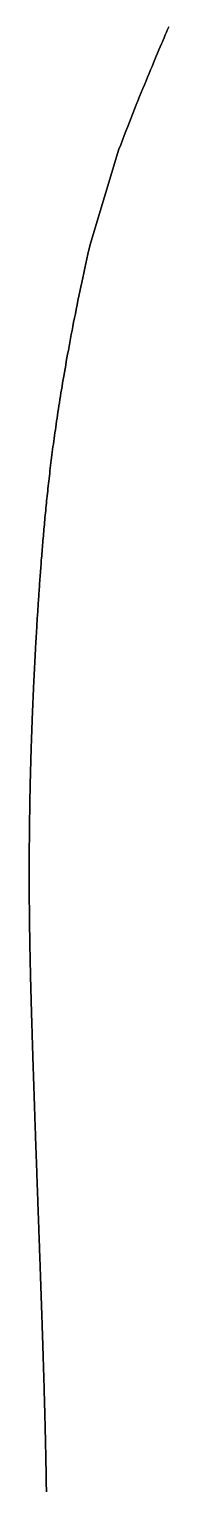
# Model space of a CAD drawing. Header units: inches. Extents: x 130170 to 284068, y 377793 to 804530.
# Drawn here: x 250456.2 to 250463.1, y 751564.3 to 751636.5 of the extents above; entities that cross this region are included whole.
import ezdxf

# ---------------------------------------------------------------- set-up
doc = ezdxf.new("R2010")
doc.units = ezdxf.units.IN
doc.header["$MEASUREMENT"] = 0
doc.layers.add('muni_il', color=7, linetype='Continuous')

msp = doc.modelspace()

# ---------------------------------------------------------------- linework, layer by layer
at = {"layer": 'muni_il'}
for points in [[(250463.139, 751636.64), (250463.082, 751636.508), (250463.024, 751636.373), (250462.966, 751636.236), (250462.906, 751636.095), (250462.845, 751635.951), (250462.823, 751635.9), (250462.782, 751635.804), (250462.719, 751635.654), (250462.654, 751635.501), (250462.588, 751635.344), (250462.521, 751635.184), (250462.452, 751635.02), (250462.382, 751634.853), (250462.311, 751634.683), (250462.239, 751634.509), (250462.166, 751634.331), (250462.091, 751634.15), (250462.015, 751633.965), (250461.937, 751633.777), (250461.859, 751633.585), (250461.78, 751633.39), (250461.699, 751633.192), (250461.617, 751632.99), (250461.535, 751632.784), (250461.451, 751632.576), (250461.367, 751632.364), (250461.282, 751632.15), (250461.196, 751631.933), (250461.11, 751631.714), (250461.023, 751631.492), (250460.937, 751631.268), (250460.85, 751631.043), (250460.764, 751630.817), (250460.678, 751630.59), (250459.253, 751625.893), (250459.145, 751625.42), (250459.091, 751625.184), (250459.039, 751624.949), (250458.988, 751624.715), (250458.937, 751624.482), (250458.887, 751624.251), (250458.838, 751624.021), (250458.79, 751623.794), (250458.743, 751623.568), (250458.697, 751623.344), (250458.652, 751623.123), (250458.608, 751622.904), (250458.564, 751622.687), (250458.522, 751622.473), (250458.48, 751622.262), (250458.439, 751622.052), (250458.399, 751621.846), (250458.36, 751621.642), (250458.322, 751621.441), (250458.285, 751621.242), (250458.248, 751621.046), (250458.212, 751620.852), (250458.177, 751620.661), (250458.143, 751620.473), (250458.11, 751620.287), (250458.077, 751620.104), (250458.045, 751619.923), (250458.013, 751619.744), (250457.983, 751619.568), (250457.953, 751619.394), (250457.924, 751619.222), (250457.895, 751619.053), (250457.867, 751618.885), (250457.84, 751618.72), (250457.813, 751618.557), (250457.787, 751618.395), (250457.761, 751618.236), (250457.736, 751618.078), (250457.712, 751617.922), (250457.688, 751617.768), (250457.664, 751617.616), (250457.641, 751617.465), (250457.619, 751617.316), (250457.597, 751617.168), (250457.575, 751617.022), (250457.554, 751616.877), (250457.534, 751616.733), (250457.513, 751616.591), (250457.493, 751616.45), (250457.474, 751616.311), (250457.455, 751616.172), (250457.437, 751616.035), (250457.418, 751615.898), (250457.4, 751615.763), (250457.383, 751615.629), (250457.366, 751615.495), (250457.349, 751615.363), (250457.332, 751615.232), (250457.316, 751615.101), (250457.3, 751614.971), (250457.284, 751614.842), (250457.269, 751614.714), (250457.254, 751614.587), (250457.239, 751614.46), (250457.225, 751614.335), (250457.21, 751614.209), (250457.196, 751614.085), (250457.183, 751613.961), (250457.169, 751613.838), (250457.156, 751613.716), (250457.143, 751613.594), (250457.13, 751613.472), (250457.117, 751613.352), (250457.105, 751613.232), (250457.092, 751613.112), (250457.081, 751612.993), (250457.069, 751612.875), (250457.057, 751612.757), (250457.046, 751612.64), (250457.034, 751612.523), (250457.023, 751612.407), (250457.012, 751612.292), (250457.002, 751612.177), (250456.991, 751612.062), (250456.981, 751611.948), (250456.971, 751611.835), (250456.96, 751611.722), (250456.951, 751611.609), (250456.941, 751611.497), (250456.931, 751611.386), (250456.922, 751611.275), (250456.912, 751611.165), (250456.903, 751611.055), (250456.894, 751610.946), (250456.885, 751610.837), (250456.876, 751610.729), (250456.868, 751610.622), (250456.859, 751610.514), (250456.851, 751610.408), (250456.842, 751610.302), (250456.834, 751610.196), (250456.826, 751610.092), (250456.818, 751609.987), (250456.81, 751609.883), (250456.802, 751609.78), (250456.795, 751609.677), (250456.787, 751609.575), (250456.78, 751609.473), (250456.773, 751609.372), (250456.765, 751609.271), (250456.758, 751609.171), (250456.751, 751609.071), (250456.744, 751608.973), (250456.737, 751608.874), (250456.73, 751608.776), (250456.724, 751608.679), (250456.717, 751608.582), (250456.711, 751608.485), (250456.704, 751608.389), (250456.698, 751608.294), (250456.692, 751608.199), (250456.686, 751608.105), (250456.679, 751608.011), (250456.673, 751607.918), (250456.667, 751607.825), (250456.662, 751607.732), (250456.656, 751607.64), (250456.65, 751607.549), (250456.644, 751607.458), (250456.639, 751607.368), (250456.633, 751607.278), (250456.628, 751607.188), (250456.622, 751607.099), (250456.617, 751607.01), (250456.612, 751606.922), (250456.606, 751606.834), (250456.601, 751606.747), (250456.596, 751606.66), (250456.591, 751606.573), (250456.586, 751606.487), (250456.581, 751606.401), (250456.576, 751606.316), (250456.571, 751606.231), (250456.567, 751606.147), (250456.562, 751606.062), (250456.557, 751605.978), (250456.553, 751605.895), (250456.548, 751605.811), (250456.544, 751605.729), (250456.539, 751605.646), (250456.535, 751605.564), (250456.53, 751605.482), (250456.526, 751605.4), (250456.522, 751605.318), (250456.518, 751605.237), (250456.513, 751605.156), (250456.509, 751605.076), (250456.505, 751604.995), (250456.501, 751604.915), (250456.497, 751604.835), (250456.493, 751604.755), (250456.489, 751604.676), (250456.485, 751604.597), (250456.481, 751604.517), (250456.477, 751604.439), (250456.474, 751604.36), (250456.47, 751604.281), (250456.466, 751604.203), (250456.462, 751604.125), (250456.459, 751604.046), (250456.455, 751603.968), (250456.452, 751603.891), (250456.448, 751603.813), (250456.445, 751603.735), (250456.441, 751603.658), (250456.438, 751603.581), (250456.434, 751603.503), (250456.431, 751603.426), (250456.428, 751603.349), (250456.424, 751603.272), (250456.421, 751603.195), (250456.418, 751603.118), (250456.415, 751603.042), (250456.411, 751602.965), (250456.408, 751602.888), (250456.405, 751602.812), (250456.402, 751602.735), (250456.399, 751602.659), (250456.396, 751602.582), (250456.393, 751602.506), (250456.39, 751602.43), (250456.387, 751602.354), (250456.384, 751602.277), (250456.381, 751602.201), (250456.379, 751602.125), (250456.376, 751602.049), (250456.373, 751601.972), (250456.37, 751601.896), (250456.368, 751601.82), (250456.365, 751601.744), (250456.362, 751601.668), (250456.36, 751601.592), (250456.357, 751601.516), (250456.354, 751601.44), (250456.352, 751601.364), (250456.349, 751601.288), (250456.347, 751601.212), (250456.345, 751601.136), (250456.342, 751601.06), (250456.34, 751600.984), (250456.337, 751600.908), (250456.335, 751600.832), (250456.333, 751600.756), (250456.331, 751600.68), (250456.328, 751600.605), (250456.326, 751600.529), (250456.324, 751600.453), (250456.322, 751600.377), (250456.32, 751600.301), (250456.318, 751600.226), (250456.316, 751600.15), (250456.314, 751600.074), (250456.311, 751599.999), (250456.31, 751599.923), (250456.308, 751599.848), (250456.306, 751599.772), (250456.304, 751599.696), (250456.302, 751599.621), (250456.3, 751599.546), (250456.298, 751599.47), (250456.297, 751599.395), (250456.295, 751599.32), (250456.293, 751599.245), (250456.292, 751599.17), (250456.29, 751599.095), (250456.288, 751599.02), (250456.287, 751598.945), (250456.285, 751598.87), (250456.284, 751598.795), (250456.282, 751598.721), (250456.281, 751598.646), (250456.279, 751598.572), (250456.278, 751598.498), (250456.276, 751598.423), (250456.275, 751598.349), (250456.274, 751598.275), (250456.273, 751598.201), (250456.271, 751598.127), (250456.27, 751598.054), (250456.269, 751597.98), (250456.268, 751597.907), (250456.267, 751597.833), (250456.266, 751597.76), (250456.265, 751597.687), (250456.263, 751597.614), (250456.262, 751597.541), (250456.261, 751597.468), (250456.26, 751597.396), (250456.259, 751597.323), (250456.259, 751597.251), (250456.258, 751597.179), (250456.257, 751597.107), (250456.256, 751597.035), (250456.255, 751596.964), (250456.255, 751596.892), (250456.254, 751596.821), (250456.253, 751596.75), (250456.252, 751596.679), (250456.252, 751596.608), (250456.251, 751596.537), (250456.25, 751596.467), (250456.25, 751596.397), (250456.249, 751596.327), (250456.249, 751596.257), (250456.248, 751596.187), (250456.248, 751596.118), (250456.247, 751596.048), (250456.247, 751595.979), (250456.247, 751595.91), (250456.246, 751595.841), (250456.246, 751595.773), (250456.246, 751595.704), (250456.245, 751595.636), (250456.245, 751595.568), (250456.245, 751595.501), (250456.244, 751595.433), (250456.244, 751595.366), (250456.244, 751595.298), (250456.244, 751595.231), (250456.244, 751595.165), (250456.244, 751595.098), (250456.244, 751595.032), (250456.244, 751594.965), (250456.244, 751594.899), (250456.244, 751594.834), (250456.244, 751594.768), (250456.244, 751594.703), (250456.244, 751594.638), (250456.244, 751594.573), (250456.244, 751594.508), (250456.244, 751594.443), (250456.244, 751594.379), (250456.244, 751594.315), (250456.244, 751594.251), (250456.245, 751594.187), (250456.245, 751594.124), (250456.245, 751594.06), (250456.245, 751593.997), (250456.246, 751593.934), (250456.246, 751593.871), (250456.246, 751593.809), (250456.247, 751593.746), (250456.247, 751593.684), (250456.247, 751593.622), (250456.248, 751593.56), (250456.248, 751593.499), (250456.248, 751593.437), (250456.249, 751593.376), (250456.249, 751593.315), (250456.25, 751593.254), (250456.251, 751593.193), (250456.251, 751593.132), (250456.252, 751593.072), (250456.252, 751593.012), (250456.253, 751592.952), (250456.253, 751592.892), (250456.254, 751592.832), (250456.255, 751592.772), (250456.255, 751592.713), (250456.256, 751592.654), (250456.257, 751592.595), (250456.257, 751592.536), (250456.258, 751592.477), (250456.259, 751592.418), (250456.259, 751592.36), (250456.26, 751592.301), (250456.261, 751592.243), (250456.262, 751592.185), (250456.263, 751592.127), (250456.263, 751592.069), (250456.264, 751592.011), (250456.265, 751591.954), (250456.266, 751591.896), (250456.267, 751591.839), (250456.268, 751591.782), (250456.269, 751591.725), (250456.27, 751591.668), (250456.27, 751591.611), (250456.271, 751591.554), (250456.272, 751591.497), (250456.273, 751591.441), (250456.274, 751591.384), (250456.275, 751591.328), (250456.276, 751591.271), (250456.277, 751591.215), (250456.278, 751591.159), (250456.279, 751591.103), (250456.281, 751591.047), (250456.282, 751590.991), (250456.283, 751590.935), (250456.284, 751590.879), (250456.285, 751590.824), (250456.286, 751590.768), (250456.287, 751590.712), (250456.288, 751590.657), (250456.289, 751590.601), (250456.291, 751590.546), (250456.292, 751590.49), (250456.293, 751590.435), (250456.294, 751590.38), (250456.295, 751590.324), (250456.297, 751590.269), (250456.298, 751590.214), (250456.299, 751590.159), (250456.3, 751590.104), (250456.302, 751590.048), (250456.303, 751589.993), (250456.304, 751589.938), (250456.306, 751589.883), (250456.307, 751589.828), (250456.308, 751589.773), (250456.309, 751589.718), (250456.311, 751589.663), (250456.312, 751589.608), (250456.314, 751589.553), (250456.315, 751589.498), (250456.316, 751589.442), (250456.318, 751589.387), (250456.319, 751589.332), (250456.32, 751589.277), (250456.322, 751589.222), (250456.323, 751589.167), (250456.325, 751589.112), (250456.326, 751589.056), (250456.328, 751589.001), (250456.329, 751588.946), (250456.331, 751588.89), (250456.332, 751588.835), (250456.334, 751588.78), (250456.335, 751588.724), (250456.337, 751588.669), (250456.338, 751588.613), (250456.34, 751588.558), (250456.341, 751588.502), (250456.343, 751588.447), (250456.344, 751588.391), (250456.346, 751588.335), (250456.347, 751588.279), (250456.349, 751588.223), (250456.351, 751588.167), (250456.352, 751588.111), (250456.354, 751588.055), (250456.355, 751587.999), (250456.357, 751587.943), (250456.359, 751587.887), (250456.36, 751587.83), (250456.362, 751587.774), (250456.364, 751587.718), (250456.365, 751587.661), (250456.367, 751587.604), (250456.369, 751587.548), (250456.37, 751587.491), (250456.372, 751587.434), (250456.374, 751587.377), (250456.375, 751587.32), (250456.377, 751587.263), (250456.379, 751587.206), (250456.381, 751587.148), (250456.382, 751587.091), (250456.384, 751587.034), (250456.386, 751586.976), (250456.388, 751586.918), (250456.389, 751586.861), (250456.391, 751586.803), (250456.393, 751586.745), (250456.395, 751586.687), (250456.397, 751586.629), (250456.398, 751586.571), (250456.4, 751586.513), (250456.402, 751586.454), (250456.404, 751586.396), (250456.406, 751586.337), (250456.408, 751586.279), (250456.409, 751586.22), (250456.411, 751586.161), (250456.413, 751586.102), (250456.415, 751586.043), (250456.417, 751585.984), (250456.419, 751585.925), (250456.421, 751585.866), (250456.423, 751585.806), (250456.424, 751585.747), (250456.426, 751585.687), (250456.428, 751585.628), (250456.43, 751585.568), (250456.432, 751585.508), (250456.434, 751585.448), (250456.436, 751585.388), (250456.438, 751585.328), (250456.44, 751585.268), (250456.442, 751585.207), (250456.444, 751585.147), (250456.446, 751585.086), (250456.448, 751585.026), (250456.45, 751584.965), (250456.452, 751584.904), (250456.454, 751584.843), (250456.456, 751584.783), (250456.458, 751584.721), (250456.46, 751584.66), (250456.462, 751584.599), (250456.464, 751584.538), (250456.466, 751584.477), (250456.468, 751584.415), (250456.47, 751584.354), (250456.472, 751584.292), (250456.474, 751584.23), (250456.476, 751584.168), (250456.478, 751584.107), (250456.48, 751584.045), (250456.482, 751583.983), (250456.485, 751583.921), (250456.487, 751583.859), (250456.489, 751583.796), (250456.491, 751583.734), (250456.493, 751583.672), (250456.495, 751583.609), (250456.497, 751583.547), (250456.499, 751583.484), (250456.502, 751583.422), (250456.504, 751583.359), (250456.506, 751583.296), (250456.508, 751583.234), (250456.51, 751583.171), (250456.512, 751583.108), (250456.514, 751583.045), (250456.516, 751582.982), (250456.519, 751582.919), (250456.521, 751582.856), (250456.523, 751582.793), (250456.525, 751582.729), (250456.527, 751582.666), (250456.529, 751582.603), (250456.532, 751582.54), (250456.534, 751582.476), (250456.536, 751582.413), (250456.538, 751582.349), (250456.54, 751582.286), (250456.543, 751582.222), (250456.545, 751582.159), (250456.547, 751582.095), (250456.549, 751582.032), (250456.551, 751581.968), (250456.554, 751581.904), (250456.556, 751581.841), (250456.558, 751581.777), (250456.56, 751581.713), (250456.562, 751581.65), (250456.565, 751581.586), (250456.567, 751581.522), (250456.569, 751581.458), (250456.571, 751581.395), (250456.574, 751581.331), (250456.576, 751581.267), (250456.578, 751581.203), (250456.58, 751581.139), (250456.582, 751581.075), (250456.585, 751581.011), (250456.587, 751580.948), (250456.589, 751580.884), (250456.592, 751580.82), (250456.594, 751580.756), (250456.596, 751580.692), (250456.598, 751580.629), (250456.601, 751580.565), (250456.603, 751580.501), (250456.605, 751580.437), (250456.607, 751580.373), (250456.61, 751580.309), (250456.612, 751580.246), (250456.614, 751580.182), (250456.616, 751580.118), (250456.618, 751580.055), (250456.621, 751579.991), (250456.623, 751579.927), (250456.625, 751579.864), (250456.628, 751579.8), (250456.63, 751579.736), (250456.632, 751579.673), (250456.634, 751579.609), (250456.637, 751579.546), (250456.639, 751579.482), (250456.641, 751579.419), (250456.643, 751579.355), (250456.646, 751579.292), (250456.648, 751579.228), (250456.65, 751579.165), (250456.652, 751579.102), (250456.655, 751579.038), (250456.657, 751578.975), (250456.659, 751578.912), (250456.661, 751578.849), (250456.664, 751578.786), (250456.666, 751578.723), (250456.668, 751578.66), (250456.671, 751578.597), (250456.673, 751578.534), (250456.675, 751578.471), (250456.677, 751578.408), (250456.679, 751578.345), (250456.682, 751578.282), (250456.684, 751578.22), (250456.686, 751578.157), (250456.689, 751578.094), (250456.691, 751578.032), (250456.693, 751577.969), (250456.695, 751577.907), (250456.697, 751577.844), (250456.7, 751577.782), (250456.702, 751577.719), (250456.704, 751577.657), (250456.706, 751577.595), (250456.709, 751577.533), (250456.711, 751577.47), (250456.713, 751577.408), (250456.715, 751577.346), (250456.718, 751577.284), (250456.72, 751577.222), (250456.722, 751577.16), (250456.724, 751577.099), (250456.726, 751577.037), (250456.729, 751576.975), (250456.731, 751576.913), (250456.733, 751576.852), (250456.735, 751576.79), (250456.737, 751576.728), (250456.74, 751576.667), (250456.742, 751576.605), (250456.744, 751576.544), (250456.746, 751576.483), (250456.748, 751576.421), (250456.751, 751576.36), (250456.753, 751576.299), (250456.755, 751576.238), (250456.757, 751576.177), (250456.759, 751576.116), (250456.761, 751576.054), (250456.764, 751575.994), (250456.766, 751575.933), (250456.768, 751575.872), (250456.77, 751575.811), (250456.772, 751575.75), (250456.774, 751575.689), (250456.777, 751575.628), (250456.779, 751575.568), (250456.781, 751575.507), (250456.783, 751575.447), (250456.785, 751575.386), (250456.787, 751575.326), (250456.789, 751575.265), (250456.792, 751575.205), (250456.794, 751575.144), (250456.796, 751575.084), (250456.798, 751575.024), (250456.8, 751574.964), (250456.802, 751574.903), (250456.804, 751574.843), (250456.806, 751574.783), (250456.809, 751574.723), (250456.811, 751574.663), (250456.813, 751574.603), (250456.815, 751574.543), (250456.817, 751574.483), (250456.819, 751574.423), (250456.821, 751574.363), (250456.823, 751574.303), (250456.825, 751574.243), (250456.827, 751574.183), (250456.829, 751574.124), (250456.831, 751574.064), (250456.833, 751574.004), (250456.836, 751573.944), (250456.838, 751573.885), (250456.84, 751573.825), (250456.842, 751573.765), (250456.844, 751573.706), (250456.846, 751573.646), (250456.848, 751573.587), (250456.85, 751573.527), (250456.852, 751573.468), (250456.854, 751573.408), (250456.856, 751573.349), (250456.858, 751573.289), (250456.86, 751573.23), (250456.862, 751573.171), (250456.864, 751573.111), (250456.866, 751573.052), (250456.868, 751572.992), (250456.87, 751572.933), (250456.872, 751572.874), (250456.874, 751572.815), (250456.876, 751572.755), (250456.878, 751572.696), (250456.88, 751572.637), (250456.882, 751572.578), (250456.884, 751572.518), (250456.886, 751572.459), (250456.888, 751572.4), (250456.889, 751572.341), (250456.891, 751572.282), (250456.893, 751572.223), (250456.895, 751572.164), (250456.897, 751572.104), (250456.899, 751572.045), (250456.901, 751571.986), (250456.903, 751571.927), (250456.905, 751571.868), (250456.907, 751571.809), (250456.909, 751571.75), (250456.911, 751571.691), (250456.912, 751571.632), (250456.914, 751571.573), (250456.916, 751571.514), (250456.918, 751571.455), (250456.92, 751571.396), (250456.922, 751571.337), (250456.924, 751571.278), (250456.926, 751571.219), (250456.927, 751571.16), (250456.929, 751571.101), (250456.931, 751571.043), (250456.933, 751570.984), (250456.935, 751570.925), (250456.937, 751570.866), (250456.938, 751570.807), (250456.94, 751570.748), (250456.942, 751570.689), (250456.944, 751570.63), (250456.946, 751570.572), (250456.947, 751570.513), (250456.949, 751570.454), (250456.951, 751570.395), (250456.953, 751570.337), (250456.954, 751570.278), (250456.956, 751570.219), (250456.958, 751570.161), (250456.96, 751570.102), (250456.962, 751570.043), (250456.963, 751569.985), (250456.965, 751569.926), (250456.967, 751569.867), (250456.968, 751569.809), (250456.97, 751569.75), (250456.972, 751569.692), (250456.974, 751569.633), (250456.975, 751569.575), (250456.977, 751569.516), (250456.979, 751569.458), (250456.98, 751569.399), (250456.982, 751569.341), (250456.984, 751569.282), (250456.985, 751569.224), (250456.987, 751569.166), (250456.989, 751569.107), (250456.99, 751569.049), (250456.992, 751568.991), (250456.993, 751568.932), (250456.995, 751568.874), (250456.997, 751568.816), (250456.998, 751568.758), (250457, 751568.7), (250457.001, 751568.642), (250457.003, 751568.584), (250457.004, 751568.526), (250457.006, 751568.468), (250457.008, 751568.41), (250457.009, 751568.352), (250457.01, 751568.294), (250457.012, 751568.236), (250457.014, 751568.178), (250457.015, 751568.121), (250457.017, 751568.063), (250457.018, 751568.005), (250457.02, 751567.948), (250457.021, 751567.89), (250457.022, 751567.833), (250457.024, 751567.775), (250457.025, 751567.718), (250457.027, 751567.66), (250457.028, 751567.603), (250457.03, 751567.546), (250457.031, 751567.489), (250457.032, 751567.431), (250457.034, 751567.374), (250457.035, 751567.317), (250457.036, 751567.26), (250457.038, 751567.203), (250457.039, 751567.147), (250457.041, 751567.09), (250457.042, 751567.033), (250457.043, 751566.976), (250457.044, 751566.92), (250457.046, 751566.863), (250457.047, 751566.807), (250457.048, 751566.75), (250457.049, 751566.694), (250457.051, 751566.637), (250457.052, 751566.581), (250457.053, 751566.525), (250457.054, 751566.469), (250457.056, 751566.413), (250457.057, 751566.357), (250457.058, 751566.301), (250457.059, 751566.245), (250457.06, 751566.19), (250457.061, 751566.134), (250457.062, 751566.079), (250457.064, 751566.023), (250457.065, 751565.968), (250457.066, 751565.912), (250457.067, 751565.857), (250457.068, 751565.802), (250457.069, 751565.747), (250457.07, 751565.692), (250457.071, 751565.637), (250457.072, 751565.583), (250457.073, 751565.528), (250457.074, 751565.473), (250457.075, 751565.419), (250457.076, 751565.364), (250457.077, 751565.31), (250457.078, 751565.256), (250457.079, 751565.202), (250457.08, 751565.148), (250457.081, 751565.094), (250457.082, 751565.04), (250457.082, 751564.986), (250457.083, 751564.933), (250457.084, 751564.879), (250457.085, 751564.826), (250457.086, 751564.772), (250457.087, 751564.719), (250457.087, 751564.666), (250457.088, 751564.613), (250457.089, 751564.56), (250457.09, 751564.507), (250457.09, 751564.455), (250457.091, 751564.402), (250457.092, 751564.35), (250457.092, 751564.297)], [(250457.092, 751564.297), (250457.092, 751564.35), (250457.091, 751564.402), (250457.09, 751564.455), (250457.09, 751564.507), (250457.089, 751564.56), (250457.088, 751564.613), (250457.087, 751564.666), (250457.087, 751564.719), (250457.086, 751564.772), (250457.085, 751564.826), (250457.084, 751564.879), (250457.083, 751564.933), (250457.082, 751564.986), (250457.082, 751565.04), (250457.081, 751565.094), (250457.08, 751565.148), (250457.079, 751565.202), (250457.078, 751565.256), (250457.077, 751565.31), (250457.076, 751565.364), (250457.075, 751565.419), (250457.074, 751565.473), (250457.073, 751565.528), (250457.072, 751565.583), (250457.071, 751565.637), (250457.07, 751565.692), (250457.069, 751565.747), (250457.068, 751565.802), (250457.067, 751565.857), (250457.066, 751565.912), (250457.065, 751565.968), (250457.064, 751566.023), (250457.062, 751566.079), (250457.061, 751566.134), (250457.06, 751566.19), (250457.059, 751566.245), (250457.058, 751566.301), (250457.057, 751566.357), (250457.056, 751566.413), (250457.054, 751566.469), (250457.053, 751566.525), (250457.052, 751566.581), (250457.051, 751566.637), (250457.049, 751566.694), (250457.048, 751566.75), (250457.047, 751566.807), (250457.046, 751566.863), (250457.044, 751566.92), (250457.043, 751566.976), (250457.042, 751567.033), (250457.041, 751567.09), (250457.039, 751567.147), (250457.038, 751567.203), (250457.036, 751567.26), (250457.035, 751567.317), (250457.034, 751567.374), (250457.032, 751567.431), (250457.031, 751567.489), (250457.03, 751567.546), (250457.028, 751567.603), (250457.027, 751567.66), (250457.025, 751567.718), (250457.024, 751567.775), (250457.022, 751567.833), (250457.021, 751567.89), (250457.02, 751567.948), (250457.018, 751568.005), (250457.017, 751568.063), (250457.015, 751568.121), (250457.014, 751568.178), (250457.012, 751568.236), (250457.01, 751568.294), (250457.009, 751568.352), (250457.008, 751568.41), (250457.006, 751568.468), (250457.004, 751568.526), (250457.003, 751568.584), (250457.001, 751568.642), (250457, 751568.7), (250456.998, 751568.758), (250456.997, 751568.816), (250456.995, 751568.874), (250456.993, 751568.932), (250456.992, 751568.991), (250456.99, 751569.049), (250456.989, 751569.107), (250456.987, 751569.166), (250456.985, 751569.224), (250456.984, 751569.282), (250456.982, 751569.341), (250456.98, 751569.399), (250456.979, 751569.458), (250456.977, 751569.516), (250456.975, 751569.575), (250456.974, 751569.633), (250456.972, 751569.692), (250456.97, 751569.75), (250456.968, 751569.809), (250456.967, 751569.867), (250456.965, 751569.926), (250456.963, 751569.985), (250456.962, 751570.043), (250456.96, 751570.102), (250456.958, 751570.161), (250456.956, 751570.219), (250456.954, 751570.278), (250456.953, 751570.337), (250456.951, 751570.395), (250456.949, 751570.454), (250456.947, 751570.513), (250456.946, 751570.572), (250456.944, 751570.63), (250456.942, 751570.689), (250456.94, 751570.748), (250456.938, 751570.807), (250456.937, 751570.866), (250456.935, 751570.925), (250456.933, 751570.984), (250456.931, 751571.043), (250456.929, 751571.101), (250456.927, 751571.16), (250456.926, 751571.219), (250456.924, 751571.278), (250456.922, 751571.337), (250456.92, 751571.396), (250456.918, 751571.455), (250456.916, 751571.514), (250456.914, 751571.573), (250456.912, 751571.632), (250456.911, 751571.691), (250456.909, 751571.75), (250456.907, 751571.809), (250456.905, 751571.868), (250456.903, 751571.927), (250456.901, 751571.986), (250456.899, 751572.045), (250456.897, 751572.104), (250456.895, 751572.164), (250456.893, 751572.223), (250456.891, 751572.282), (250456.889, 751572.341), (250456.888, 751572.4), (250456.886, 751572.459), (250456.884, 751572.518), (250456.882, 751572.578), (250456.88, 751572.637), (250456.878, 751572.696), (250456.876, 751572.755), (250456.874, 751572.815), (250456.872, 751572.874), (250456.87, 751572.933), (250456.868, 751572.992), (250456.866, 751573.052), (250456.864, 751573.111), (250456.862, 751573.171), (250456.86, 751573.23), (250456.858, 751573.289), (250456.856, 751573.349), (250456.854, 751573.408), (250456.852, 751573.468), (250456.85, 751573.527), (250456.848, 751573.587), (250456.846, 751573.646), (250456.844, 751573.706), (250456.842, 751573.765), (250456.84, 751573.825), (250456.838, 751573.885), (250456.836, 751573.944), (250456.833, 751574.004), (250456.831, 751574.064), (250456.829, 751574.124), (250456.827, 751574.183), (250456.825, 751574.243), (250456.823, 751574.303), (250456.821, 751574.363), (250456.819, 751574.423), (250456.817, 751574.483), (250456.815, 751574.543), (250456.813, 751574.603), (250456.811, 751574.663), (250456.809, 751574.723), (250456.806, 751574.783), (250456.804, 751574.843), (250456.802, 751574.903), (250456.8, 751574.964), (250456.798, 751575.024), (250456.796, 751575.084), (250456.794, 751575.144), (250456.792, 751575.205), (250456.789, 751575.265), (250456.787, 751575.326), (250456.785, 751575.386), (250456.783, 751575.447), (250456.781, 751575.507), (250456.779, 751575.568), (250456.777, 751575.628), (250456.774, 751575.689), (250456.772, 751575.75), (250456.77, 751575.811), (250456.768, 751575.872), (250456.766, 751575.933), (250456.764, 751575.994), (250456.761, 751576.054), (250456.759, 751576.116), (250456.757, 751576.177), (250456.755, 751576.238), (250456.753, 751576.299), (250456.751, 751576.36), (250456.748, 751576.421), (250456.746, 751576.483), (250456.744, 751576.544), (250456.742, 751576.605), (250456.74, 751576.667), (250456.737, 751576.728), (250456.735, 751576.79), (250456.733, 751576.852), (250456.731, 751576.913), (250456.729, 751576.975), (250456.726, 751577.037), (250456.724, 751577.099), (250456.722, 751577.16), (250456.72, 751577.222), (250456.718, 751577.284), (250456.715, 751577.346), (250456.713, 751577.408), (250456.711, 751577.47), (250456.709, 751577.533), (250456.706, 751577.595), (250456.704, 751577.657), (250456.702, 751577.719), (250456.7, 751577.782), (250456.697, 751577.844), (250456.695, 751577.907), (250456.693, 751577.969), (250456.691, 751578.032), (250456.689, 751578.094), (250456.686, 751578.157), (250456.684, 751578.22), (250456.682, 751578.282), (250456.679, 751578.345), (250456.677, 751578.408), (250456.675, 751578.471), (250456.673, 751578.534), (250456.671, 751578.597), (250456.668, 751578.66), (250456.666, 751578.723), (250456.664, 751578.786), (250456.661, 751578.849), (250456.659, 751578.912), (250456.657, 751578.975), (250456.655, 751579.038), (250456.652, 751579.102), (250456.65, 751579.165), (250456.648, 751579.228), (250456.646, 751579.292), (250456.643, 751579.355), (250456.641, 751579.419), (250456.639, 751579.482), (250456.637, 751579.546), (250456.634, 751579.609), (250456.632, 751579.673), (250456.63, 751579.736), (250456.628, 751579.8), (250456.625, 751579.864), (250456.623, 751579.927), (250456.621, 751579.991), (250456.618, 751580.055), (250456.616, 751580.118), (250456.614, 751580.182), (250456.612, 751580.246), (250456.61, 751580.309), (250456.607, 751580.373), (250456.605, 751580.437), (250456.603, 751580.501), (250456.601, 751580.565), (250456.598, 751580.629), (250456.596, 751580.692), (250456.594, 751580.756), (250456.592, 751580.82), (250456.589, 751580.884), (250456.587, 751580.948), (250456.585, 751581.011), (250456.582, 751581.075), (250456.58, 751581.139), (250456.578, 751581.203), (250456.576, 751581.267), (250456.574, 751581.331), (250456.571, 751581.395), (250456.569, 751581.458), (250456.567, 751581.522), (250456.565, 751581.586), (250456.562, 751581.65), (250456.56, 751581.713), (250456.558, 751581.777), (250456.556, 751581.841), (250456.554, 751581.904), (250456.551, 751581.968), (250456.549, 751582.032), (250456.547, 751582.095), (250456.545, 751582.159), (250456.543, 751582.222), (250456.54, 751582.286), (250456.538, 751582.349), (250456.536, 751582.413), (250456.534, 751582.476), (250456.532, 751582.54), (250456.529, 751582.603), (250456.527, 751582.666), (250456.525, 751582.729), (250456.523, 751582.793), (250456.521, 751582.856), (250456.519, 751582.919), (250456.516, 751582.982), (250456.514, 751583.045), (250456.512, 751583.108), (250456.51, 751583.171), (250456.508, 751583.234), (250456.506, 751583.296), (250456.504, 751583.359), (250456.502, 751583.422), (250456.499, 751583.484), (250456.497, 751583.547), (250456.495, 751583.609), (250456.493, 751583.672), (250456.491, 751583.734), (250456.489, 751583.796), (250456.487, 751583.859), (250456.485, 751583.921), (250456.482, 751583.983), (250456.48, 751584.045), (250456.478, 751584.107), (250456.476, 751584.168), (250456.474, 751584.23), (250456.472, 751584.292), (250456.47, 751584.354), (250456.468, 751584.415), (250456.466, 751584.477), (250456.464, 751584.538), (250456.462, 751584.599), (250456.46, 751584.66), (250456.458, 751584.721), (250456.456, 751584.783), (250456.454, 751584.843), (250456.452, 751584.904), (250456.45, 751584.965), (250456.448, 751585.026), (250456.446, 751585.086), (250456.444, 751585.147), (250456.442, 751585.207), (250456.44, 751585.268), (250456.438, 751585.328), (250456.436, 751585.388), (250456.434, 751585.448), (250456.432, 751585.508), (250456.43, 751585.568), (250456.428, 751585.628), (250456.426, 751585.687), (250456.424, 751585.747), (250456.423, 751585.806), (250456.421, 751585.866), (250456.419, 751585.925), (250456.417, 751585.984), (250456.415, 751586.043), (250456.413, 751586.102), (250456.411, 751586.161), (250456.409, 751586.22), (250456.408, 751586.279), (250456.406, 751586.337), (250456.404, 751586.396), (250456.402, 751586.454), (250456.4, 751586.513), (250456.398, 751586.571), (250456.397, 751586.629), (250456.395, 751586.687), (250456.393, 751586.745), (250456.391, 751586.803), (250456.389, 751586.861), (250456.388, 751586.918), (250456.386, 751586.976), (250456.384, 751587.034), (250456.382, 751587.091), (250456.381, 751587.148), (250456.379, 751587.206), (250456.377, 751587.263), (250456.375, 751587.32), (250456.374, 751587.377), (250456.372, 751587.434), (250456.37, 751587.491), (250456.369, 751587.548), (250456.367, 751587.604), (250456.365, 751587.661), (250456.364, 751587.718), (250456.362, 751587.774), (250456.36, 751587.83), (250456.359, 751587.887), (250456.357, 751587.943), (250456.355, 751587.999), (250456.354, 751588.055), (250456.352, 751588.111), (250456.351, 751588.167), (250456.349, 751588.223), (250456.347, 751588.279), (250456.346, 751588.335), (250456.344, 751588.391), (250456.343, 751588.447), (250456.341, 751588.502), (250456.34, 751588.558), (250456.338, 751588.613), (250456.337, 751588.669), (250456.335, 751588.724), (250456.334, 751588.78), (250456.332, 751588.835), (250456.331, 751588.89), (250456.329, 751588.946), (250456.328, 751589.001), (250456.326, 751589.056), (250456.325, 751589.112), (250456.323, 751589.167), (250456.322, 751589.222), (250456.32, 751589.277), (250456.319, 751589.332), (250456.318, 751589.387), (250456.316, 751589.442), (250456.315, 751589.498), (250456.314, 751589.553), (250456.312, 751589.608), (250456.311, 751589.663), (250456.309, 751589.718), (250456.308, 751589.773), (250456.307, 751589.828), (250456.306, 751589.883), (250456.304, 751589.938), (250456.303, 751589.993), (250456.302, 751590.048), (250456.3, 751590.104), (250456.299, 751590.159), (250456.298, 751590.214), (250456.297, 751590.269), (250456.295, 751590.324), (250456.294, 751590.38), (250456.293, 751590.435), (250456.292, 751590.49), (250456.291, 751590.546), (250456.289, 751590.601), (250456.288, 751590.657), (250456.287, 751590.712), (250456.286, 751590.768), (250456.285, 751590.824), (250456.284, 751590.879), (250456.283, 751590.935), (250456.282, 751590.991), (250456.281, 751591.047), (250456.279, 751591.103), (250456.278, 751591.159), (250456.277, 751591.215), (250456.276, 751591.271), (250456.275, 751591.328), (250456.274, 751591.384), (250456.273, 751591.441), (250456.272, 751591.497), (250456.271, 751591.554), (250456.27, 751591.611), (250456.27, 751591.668), (250456.269, 751591.725), (250456.268, 751591.782), (250456.267, 751591.839), (250456.266, 751591.896), (250456.265, 751591.954), (250456.264, 751592.011), (250456.263, 751592.069), (250456.263, 751592.127), (250456.262, 751592.185), (250456.261, 751592.243), (250456.26, 751592.301), (250456.259, 751592.36), (250456.259, 751592.418), (250456.258, 751592.477), (250456.257, 751592.536), (250456.257, 751592.595), (250456.256, 751592.654), (250456.255, 751592.713), (250456.255, 751592.772), (250456.254, 751592.832), (250456.253, 751592.892), (250456.253, 751592.952), (250456.252, 751593.012), (250456.252, 751593.072), (250456.251, 751593.132), (250456.251, 751593.193), (250456.25, 751593.254), (250456.249, 751593.315), (250456.249, 751593.376), (250456.248, 751593.437), (250456.248, 751593.499), (250456.248, 751593.56), (250456.247, 751593.622), (250456.247, 751593.684), (250456.247, 751593.746), (250456.246, 751593.809), (250456.246, 751593.871), (250456.246, 751593.934), (250456.245, 751593.997), (250456.245, 751594.06), (250456.245, 751594.124), (250456.245, 751594.187), (250456.244, 751594.251), (250456.244, 751594.315), (250456.244, 751594.379), (250456.244, 751594.443), (250456.244, 751594.508), (250456.244, 751594.573), (250456.244, 751594.638), (250456.244, 751594.703), (250456.244, 751594.768), (250456.244, 751594.834), (250456.244, 751594.899), (250456.244, 751594.965), (250456.244, 751595.032), (250456.244, 751595.098), (250456.244, 751595.165), (250456.244, 751595.231), (250456.244, 751595.298), (250456.244, 751595.366), (250456.244, 751595.433), (250456.245, 751595.501), (250456.245, 751595.568), (250456.245, 751595.636), (250456.246, 751595.704), (250456.246, 751595.773), (250456.246, 751595.841), (250456.247, 751595.91), (250456.247, 751595.979), (250456.247, 751596.048), (250456.248, 751596.118), (250456.248, 751596.187), (250456.249, 751596.257), (250456.249, 751596.327), (250456.25, 751596.397), (250456.25, 751596.467), (250456.251, 751596.537), (250456.252, 751596.608), (250456.252, 751596.679), (250456.253, 751596.75), (250456.254, 751596.821), (250456.255, 751596.892), (250456.255, 751596.964), (250456.256, 751597.035), (250456.257, 751597.107), (250456.258, 751597.179), (250456.259, 751597.251), (250456.259, 751597.323), (250456.26, 751597.396), (250456.261, 751597.468), (250456.262, 751597.541), (250456.263, 751597.614), (250456.265, 751597.687), (250456.266, 751597.76), (250456.267, 751597.833), (250456.268, 751597.907), (250456.269, 751597.98), (250456.27, 751598.054), (250456.271, 751598.127), (250456.273, 751598.201), (250456.274, 751598.275), (250456.275, 751598.349), (250456.276, 751598.423), (250456.278, 751598.498), (250456.279, 751598.572), (250456.281, 751598.646), (250456.282, 751598.721), (250456.284, 751598.795), (250456.285, 751598.87), (250456.287, 751598.945), (250456.288, 751599.02), (250456.29, 751599.095), (250456.292, 751599.17), (250456.293, 751599.245), (250456.295, 751599.32), (250456.297, 751599.395), (250456.298, 751599.47), (250456.3, 751599.546), (250456.302, 751599.621), (250456.304, 751599.696), (250456.306, 751599.772), (250456.308, 751599.848), (250456.31, 751599.923), (250456.311, 751599.999), (250456.314, 751600.074), (250456.316, 751600.15), (250456.318, 751600.226), (250456.32, 751600.301), (250456.322, 751600.377), (250456.324, 751600.453), (250456.326, 751600.529), (250456.328, 751600.605), (250456.331, 751600.68), (250456.333, 751600.756), (250456.335, 751600.832), (250456.337, 751600.908), (250456.34, 751600.984), (250456.342, 751601.06), (250456.345, 751601.136), (250456.347, 751601.212), (250456.349, 751601.288), (250456.352, 751601.364), (250456.354, 751601.44), (250456.357, 751601.516), (250456.36, 751601.592), (250456.362, 751601.668), (250456.365, 751601.744), (250456.368, 751601.82), (250456.37, 751601.896), (250456.373, 751601.972), (250456.376, 751602.049), (250456.379, 751602.125), (250456.381, 751602.201), (250456.384, 751602.277), (250456.387, 751602.354), (250456.39, 751602.43), (250456.393, 751602.506), (250456.396, 751602.582), (250456.399, 751602.659), (250456.402, 751602.735), (250456.405, 751602.812), (250456.408, 751602.888), (250456.411, 751602.965), (250456.415, 751603.042), (250456.418, 751603.118), (250456.421, 751603.195), (250456.424, 751603.272), (250456.428, 751603.349), (250456.431, 751603.426), (250456.434, 751603.503), (250456.438, 751603.581), (250456.441, 751603.658), (250456.445, 751603.735), (250456.448, 751603.813), (250456.452, 751603.891), (250456.455, 751603.968), (250456.459, 751604.046), (250456.462, 751604.125), (250456.466, 751604.203), (250456.47, 751604.281), (250456.474, 751604.36), (250456.477, 751604.439), (250456.481, 751604.517), (250456.485, 751604.597), (250456.489, 751604.676), (250456.493, 751604.755), (250456.497, 751604.835), (250456.501, 751604.915), (250456.505, 751604.995), (250456.509, 751605.076), (250456.513, 751605.156), (250456.518, 751605.237), (250456.522, 751605.318), (250456.526, 751605.4), (250456.53, 751605.482), (250456.535, 751605.564), (250456.539, 751605.646), (250456.544, 751605.729), (250456.548, 751605.811), (250456.553, 751605.895), (250456.557, 751605.978), (250456.562, 751606.062), (250456.567, 751606.147), (250456.571, 751606.231), (250456.576, 751606.316), (250456.581, 751606.401), (250456.586, 751606.487), (250456.591, 751606.573), (250456.596, 751606.66), (250456.601, 751606.747), (250456.606, 751606.834), (250456.612, 751606.922), (250456.617, 751607.01), (250456.622, 751607.099), (250456.628, 751607.188), (250456.633, 751607.278), (250456.639, 751607.368), (250456.644, 751607.458), (250456.65, 751607.549), (250456.656, 751607.64), (250456.662, 751607.732), (250456.667, 751607.825), (250456.673, 751607.918), (250456.679, 751608.011), (250456.686, 751608.105), (250456.692, 751608.199), (250456.698, 751608.294), (250456.704, 751608.389), (250456.711, 751608.485), (250456.717, 751608.582), (250456.724, 751608.679), (250456.73, 751608.776), (250456.737, 751608.874), (250456.744, 751608.973), (250456.751, 751609.071), (250456.758, 751609.171), (250456.765, 751609.271), (250456.773, 751609.372), (250456.78, 751609.473), (250456.787, 751609.575), (250456.795, 751609.677), (250456.802, 751609.78), (250456.81, 751609.883), (250456.818, 751609.987), (250456.826, 751610.092), (250456.834, 751610.196), (250456.842, 751610.302), (250456.851, 751610.408), (250456.859, 751610.514), (250456.868, 751610.622), (250456.876, 751610.729), (250456.885, 751610.837), (250456.894, 751610.946), (250456.903, 751611.055), (250456.912, 751611.165), (250456.922, 751611.275), (250456.931, 751611.386), (250456.941, 751611.497), (250456.951, 751611.609), (250456.96, 751611.722), (250456.971, 751611.835), (250456.981, 751611.948), (250456.991, 751612.062), (250457.002, 751612.177), (250457.012, 751612.292), (250457.023, 751612.407), (250457.034, 751612.523), (250457.046, 751612.64), (250457.057, 751612.757), (250457.069, 751612.875), (250457.081, 751612.993), (250457.092, 751613.112), (250457.105, 751613.232), (250457.117, 751613.352), (250457.13, 751613.472), (250457.143, 751613.594), (250457.156, 751613.716), (250457.169, 751613.838), (250457.183, 751613.961), (250457.196, 751614.085), (250457.21, 751614.209), (250457.225, 751614.335), (250457.239, 751614.46), (250457.254, 751614.587), (250457.269, 751614.714), (250457.284, 751614.842), (250457.3, 751614.971), (250457.316, 751615.101), (250457.332, 751615.232), (250457.349, 751615.363), (250457.366, 751615.495), (250457.383, 751615.629), (250457.4, 751615.763), (250457.418, 751615.898), (250457.437, 751616.035), (250457.455, 751616.172), (250457.474, 751616.311), (250457.493, 751616.45), (250457.513, 751616.591), (250457.534, 751616.733), (250457.554, 751616.877), (250457.575, 751617.022), (250457.597, 751617.168), (250457.619, 751617.316), (250457.641, 751617.465), (250457.664, 751617.616), (250457.688, 751617.768), (250457.712, 751617.922), (250457.736, 751618.078), (250457.761, 751618.236), (250457.787, 751618.395), (250457.813, 751618.557), (250457.84, 751618.72), (250457.867, 751618.885), (250457.895, 751619.053), (250457.924, 751619.222), (250457.953, 751619.394), (250457.983, 751619.568), (250458.013, 751619.744), (250458.045, 751619.923), (250458.077, 751620.104), (250458.11, 751620.287), (250458.143, 751620.473), (250458.177, 751620.661), (250458.212, 751620.852), (250458.248, 751621.046), (250458.285, 751621.242), (250458.322, 751621.441), (250458.36, 751621.642), (250458.399, 751621.846), (250458.439, 751622.052), (250458.48, 751622.262), (250458.522, 751622.473), (250458.564, 751622.687), (250458.608, 751622.904), (250458.652, 751623.123), (250458.697, 751623.344), (250458.743, 751623.568), (250458.79, 751623.794), (250458.838, 751624.021), (250458.887, 751624.251), (250458.937, 751624.482), (250458.988, 751624.715), (250459.039, 751624.949), (250459.091, 751625.184), (250459.145, 751625.42), (250459.253, 751625.893), (250460.678, 751630.59), (250460.764, 751630.817), (250460.85, 751631.043), (250460.937, 751631.268), (250461.023, 751631.492), (250461.11, 751631.714), (250461.196, 751631.933), (250461.282, 751632.15), (250461.367, 751632.364), (250461.451, 751632.576), (250461.535, 751632.784), (250461.617, 751632.99), (250461.699, 751633.192), (250461.78, 751633.39), (250461.859, 751633.585), (250461.937, 751633.777), (250462.015, 751633.965), (250462.091, 751634.15), (250462.166, 751634.331), (250462.239, 751634.509), (250462.311, 751634.683), (250462.382, 751634.853), (250462.452, 751635.02), (250462.521, 751635.184), (250462.588, 751635.344), (250462.654, 751635.501), (250462.719, 751635.654), (250462.782, 751635.804), (250462.823, 751635.9), (250462.845, 751635.951), (250462.906, 751636.095), (250462.966, 751636.236), (250463.024, 751636.373), (250463.082, 751636.508), (250463.139, 751636.64)]]:
    msp.add_lwpolyline(points, dxfattribs=at)

doc.saveas('drawing.dxf')
